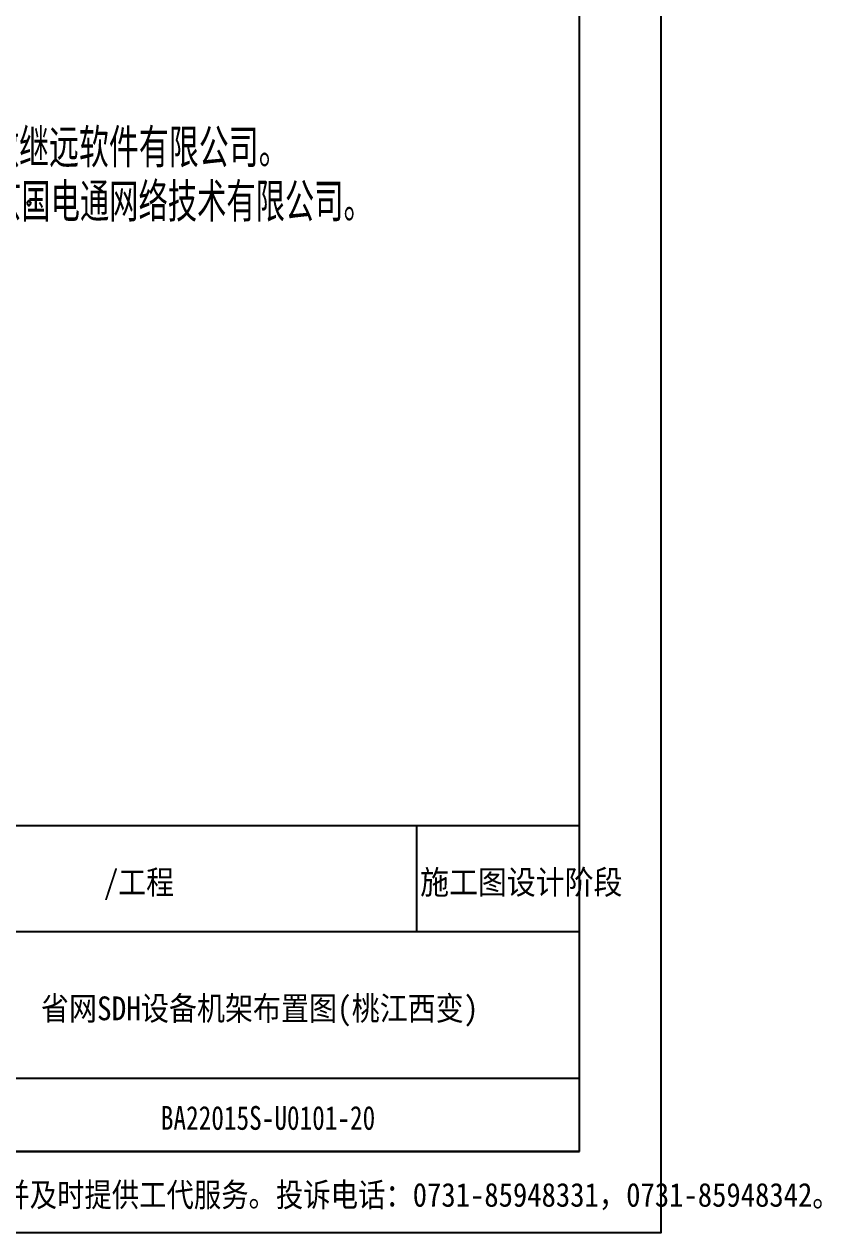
# Model space of a CAD drawing. Header units: metres. Extents: x 17 to 1264, y 17 to 859.
# Drawn here: x 985.7 to 1263.5, y 16.9 to 437.8 of the extents above; entities that cross this region are included whole.
import ezdxf

# ---------------------------------------------------------------- set-up
doc = ezdxf.new("R2010")
doc.units = ezdxf.units.M
for name, color, linetype in [('LINES', 7, 'Continuous'), ('POLYLINES', 4, 'Continuous'), ('RECTS', 7, 'Continuous'), ('TEXTS', 3, 'Continuous')]:
    doc.layers.add(name, color=color, linetype=linetype)

msp = doc.modelspace()

# ---------------------------------------------------------------- linework, layer by layer
at = {"layer": 'LINES'}
for p, q in [((1179.14, 45.22), (1179.14, 830.45)), ((668.87, 158.69), (1179.07, 158.69)), ((1122.47, 121.82), (1122.47, 158.83)), ((1179.07, 158.69), (1179.07, 45.22)), ((668.87, 121.82), (1179.07, 121.82)), ((935.13, 70.7), (1179.07, 70.7)), ((87.76, 45.22), (1179.14, 45.22)), ((1179.07, 45.22), (668.87, 45.22))]:
    msp.add_line(p, q, dxfattribs=at)
at = {"layer": 'POLYLINES'}
for points in [[(988.17, 375.52), (987.41, 376.46), (986.66, 375.52)], [(986.66, 375.52), (987.41, 374.57), (988.17, 375.52)], [(988.08, 375.52), (987.41, 376.35), (986.75, 375.52)], [(986.75, 375.52), (987.41, 374.69), (988.08, 375.52)]]:
    msp.add_lwpolyline(points, dxfattribs=at)
at = {"layer": 'RECTS'}
msp.add_lwpolyline([(16.84, 858.82), (1207.43, 858.82), (1207.43, 16.85), (16.84, 16.85)], dxfattribs=at)

# ---------------------------------------------------------------- texts
at = {"layer": 'TEXTS'}
for s, height, width, p in [('桃江西220kV变为省网A1平面新上站点，本期新上省网华为E9624XSDH设备1套，中标厂家：安徽继远软件有限公司。', 11.88, 0.675456, (546.91, 389.22)), ('桃江西220kV变为省网A2平面新上站点，本期新上省网中兴S385SDH设备1套，中标厂家：北京国电通网络技术有限公司。', 11.88, 0.660483, (568.07, 370.35)), ('/工程', 8.3, 0.897436, (1013.47, 134.81)), ('施工图设计阶段', 8.3, 0.933333, (1123.63, 134.81)), ('省网SDH设备机架布置图(桃江西变)', 8.3, 0.904167, (991.58, 90.89)), ('BA22015S-U0101-20', 8.3, 0.777778, (1033.34, 52.73)), ('服务承诺：接到您通知1小时内予以答复并及时提供工代服务。投诉电话：0731-85948331，0731-85948342。', 8.3, 0.883134, (811.15, 25.94))]:
    msp.add_text(s, height=height, dxfattribs=dict(at, width=width)).set_placement(p)

doc.saveas('drawing.dxf')
